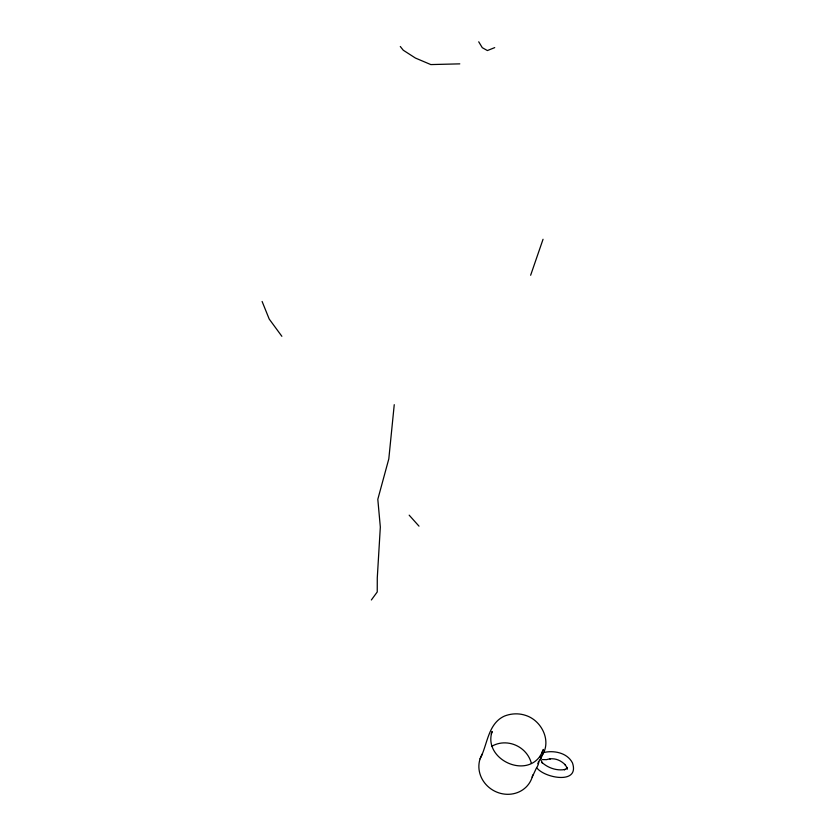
<?xml version="1.0" encoding="UTF-8"?>
<svg xmlns="http://www.w3.org/2000/svg" width="836" height="836" viewBox="0 0 836 836"><rect width="100%" height="100%" fill="white"/><g stroke="black" fill="none" stroke-linecap="round" stroke-linejoin="round"><path stroke-width="1.25" d="M394.247 404.676L388.803 458.901L377.809 499.311L380.328 527.046L377.287 577.78L377.235 591.972L371.372 599.966M542.324 755.326L542.815 753.873M537.893 763.717L538.53 761.502M530.641 275.253L543.045 239.274M480.083 758.848C487.566 744.688 487.837 723.579 504.442 716.086C511.235 713.401 518.811 713.056 525.76 715.438C541.164 720.329 551.332 739.808 542.752 754.427M491.234 733.893L492.143 731.51C482.79 758.461 525.102 779.403 540.641 755.326M536.618 767.552C539.429 765.034 538.802 753.873 542.334 762.965L541.927 762.401C548.019 768.023 556.912 770.991 565.011 769.507L564.352 769.737L567.247 768.065L566.933 768.911L567.257 767.939L567.163 768.859L567.216 767.782L567.351 768.692L567.101 767.521L567.456 768.336L564.958 764.449L565.429 765.003C560.904 760.394 555.731 758.221 549.754 758.858L550.454 758.67L546.389 759.673L542.324 759.59M539.669 757.541L543.442 749.422L542.042 752.369L543.379 753.027M532.198 777.093L536.378 768.106M540.777 758.607L540.443 759.328L542.324 755.336M494.713 47.621L487.398 50.557L482.288 47.694L478.714 41.8M459.8 63.86L430.822 64.581L415.419 58.05L403.255 50.212L400.298 46.502M544.278 752.442C552.471 750.446 566.86 751.961 572.472 762.923C579.933 784.847 544.654 778.076 536.921 767.97M409.17 515.164L418.993 526.147M281.868 336.302L269.213 319.059L262.107 301.472M541.164 757.123L541.205 757.709M532.762 774.93A27.672 25.644 29.1 0 1 496.553 792.016A27.672 25.644 29.1 0 1 482.435 753.79M491.881 746.235A26.25 24.317 29 0 1 531.362 763.352"/></g></svg>
